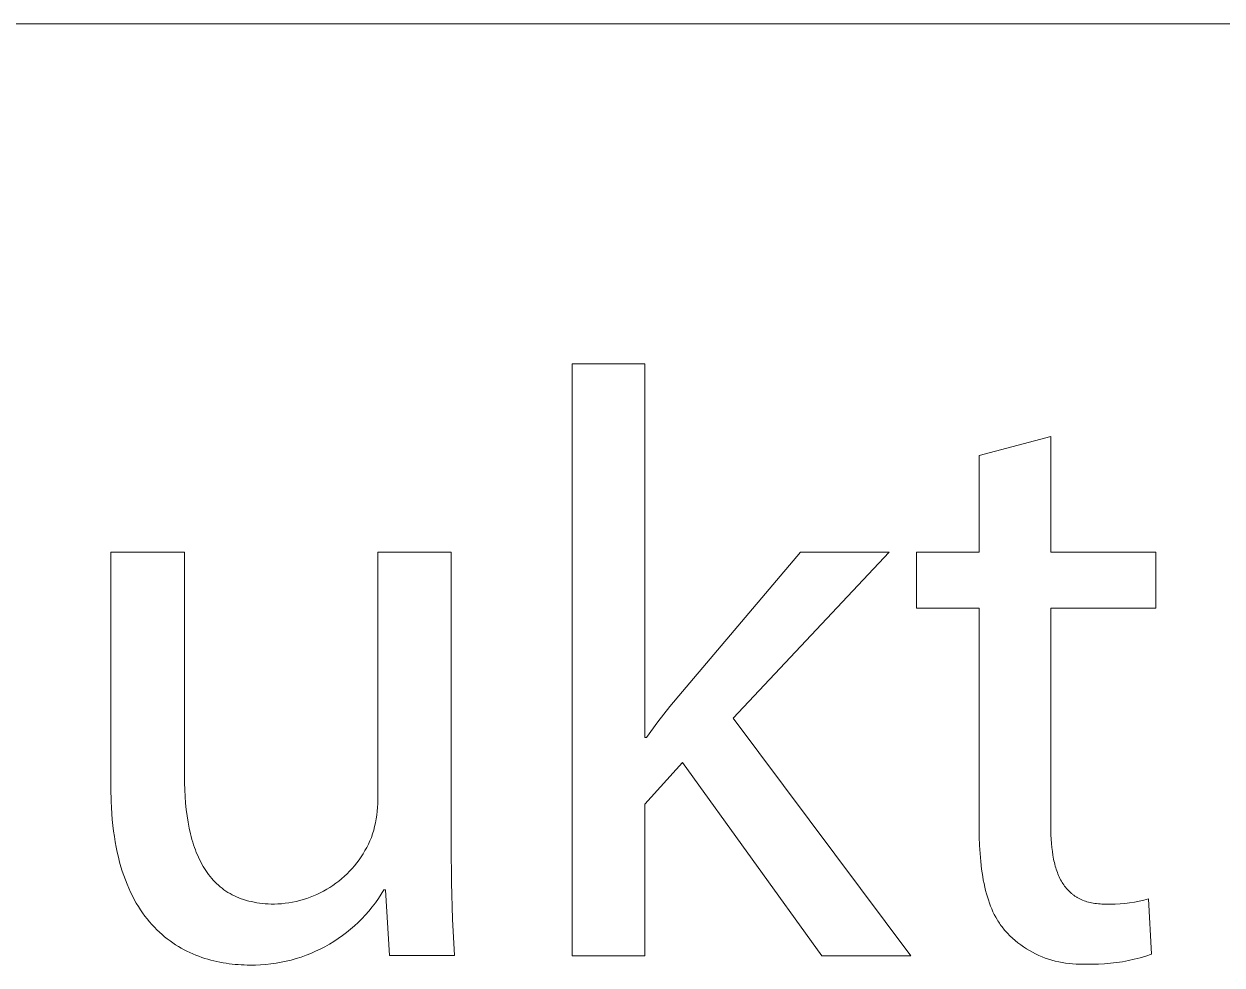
# Model space of a CAD drawing. Header units: millimetres. Extents: x -1519 to 3497, y -297 to 3208.
# Drawn here: x 1992.9 to 2065.1, y -213.3 to -156.6 of the extents above; entities that cross this region are included whole.
import ezdxf

# ---------------------------------------------------------------- set-up
doc = ezdxf.new("R2010")
doc.units = ezdxf.units.MM
doc.header["$MEASUREMENT"] = 0
doc.layers.add('Domyślny', color=7, linetype='Continuous', true_color=0x000000)

msp = doc.modelspace()

# ---------------------------------------------------------------- linework, layer by layer
at = {"layer": 'Domyślny', "color": 18, "lineweight": 15, "true_color": 0x000000}
for p, q in [((1601.477, -156.6), (3492.387, -156.6)), ((2025.937, -212.728), (2025.937, -177.065)), ((2025.937, -177.065), (2030.313, -177.065)), ((2030.313, -177.065), (2030.313, -199.582)), ((2050.456, -182.596), (2054.766, -181.443)), ((2054.766, -181.443), (2054.766, -188.426)), ((2050.456, -188.426), (2050.456, -182.596)), ((1998.17, -202.649), (1998.17, -188.417)), ((1998.17, -188.417), (2002.597, -188.417)), ((2002.597, -188.417), (2002.597, -201.88)), ((2014.239, -203.334), (2014.239, -188.417)), ((2014.239, -188.417), (2018.666, -188.417)), ((2018.666, -188.417), (2018.666, -206.107)), ((2032.585, -196.809), (2039.701, -188.424)), ((2045.029, -188.424), (2035.642, -198.413)), ((2039.701, -188.424), (2045.029, -188.424)), ((2046.681, -191.783), (2046.681, -188.426)), ((2046.681, -188.426), (2050.456, -188.426)), ((2054.766, -188.426), (2061.097, -188.426)), ((2061.097, -188.426), (2061.097, -191.783)), ((2050.456, -191.783), (2046.681, -191.783)), ((2050.456, -205.046), (2050.456, -191.783)), ((2061.097, -191.783), (2054.766, -191.783)), ((2054.766, -191.783), (2054.766, -204.896)), ((2031.834, -197.712), (2032.585, -196.809)), ((2031.11, -198.637), (2031.834, -197.712)), ((2030.413, -199.582), (2031.11, -198.637)), ((2035.642, -198.413), (2046.332, -212.728)), ((2030.313, -199.582), (2030.413, -199.582)), ((2032.585, -201.085), (2030.313, -203.591)), ((2040.97, -212.728), (2032.585, -201.085)), ((2002.597, -201.88), (2002.601, -202.308)), ((1998.183, -203.429), (1998.17, -202.649)), ((2002.601, -202.308), (2002.613, -202.727)), ((2002.613, -202.727), (2002.635, -203.137)), ((1998.2, -203.805), (1998.183, -203.429)), ((2002.635, -203.137), (2002.665, -203.536)), ((2014.235, -203.565), (2014.239, -203.334)), ((1998.222, -204.172), (1998.2, -203.805)), ((1998.251, -204.53), (1998.222, -204.172)), ((2002.665, -203.536), (2002.704, -203.926)), ((2002.704, -203.926), (2002.752, -204.306)), ((2014.178, -204.257), (2014.205, -204.027)), ((2014.205, -204.027), (2014.224, -203.796)), ((2014.224, -203.796), (2014.235, -203.565)), ((2030.313, -203.591), (2030.313, -212.728)), ((1998.286, -204.88), (1998.251, -204.53)), ((1998.327, -205.22), (1998.286, -204.88)), ((2002.752, -204.306), (2002.811, -204.675)), ((2002.811, -204.675), (2002.878, -205.034)), ((2014.05, -204.939), (2014.1, -204.713)), ((2014.1, -204.713), (2014.143, -204.486)), ((2014.143, -204.486), (2014.178, -204.257)), ((2054.766, -204.896), (2054.769, -205.174)), ((1998.374, -205.552), (1998.327, -205.22)), ((1998.427, -205.875), (1998.374, -205.552)), ((2002.878, -205.034), (2002.956, -205.381)), ((2002.956, -205.381), (2002.999, -205.551)), ((2002.999, -205.551), (2003.044, -205.717)), ((2013.768, -205.809), (2013.855, -205.605)), ((2013.855, -205.605), (2013.928, -205.386)), ((2013.928, -205.386), (2013.993, -205.164)), ((2013.993, -205.164), (2014.05, -204.939)), ((2050.462, -205.573), (2050.456, -205.046)), ((2050.478, -206.085), (2050.462, -205.573)), ((2054.769, -205.174), (2054.776, -205.444)), ((2054.776, -205.444), (2054.789, -205.707)), ((1998.485, -206.19), (1998.427, -205.875)), ((1998.549, -206.496), (1998.485, -206.19)), ((2003.044, -205.717), (2003.092, -205.881)), ((2003.092, -205.881), (2003.143, -206.041)), ((2003.143, -206.041), (2003.196, -206.199)), ((2003.196, -206.199), (2003.252, -206.354)), ((2013.468, -206.399), (2013.575, -206.206)), ((2013.575, -206.206), (2013.675, -206.009)), ((2013.675, -206.009), (2013.768, -205.809)), ((2018.666, -206.107), (2018.676, -208.313)), ((2050.506, -206.579), (2050.478, -206.085)), ((2054.789, -205.707), (2054.807, -205.962)), ((2054.807, -205.962), (2054.831, -206.209)), ((2054.831, -206.209), (2054.861, -206.448)), ((1998.618, -206.794), (1998.549, -206.496)), ((1998.692, -207.084), (1998.618, -206.794)), ((2003.252, -206.354), (2003.311, -206.505)), ((2003.311, -206.505), (2003.372, -206.653)), ((2003.372, -206.653), (2003.436, -206.799)), ((2003.436, -206.799), (2003.503, -206.941)), ((2003.503, -206.941), (2003.573, -207.08)), ((2012.976, -207.132), (2013.108, -206.955)), ((2013.108, -206.955), (2013.234, -206.774)), ((2013.234, -206.774), (2013.354, -206.588)), ((2013.354, -206.588), (2013.468, -206.399)), ((2050.546, -207.057), (2050.506, -206.579)), ((2050.599, -207.517), (2050.546, -207.057)), ((2054.861, -206.448), (2054.896, -206.68)), ((2054.896, -206.68), (2054.938, -206.903)), ((2054.938, -206.903), (2054.96, -207.011)), ((2054.96, -207.011), (2054.985, -207.118)), ((1998.771, -207.366), (1998.692, -207.084)), ((1998.855, -207.64), (1998.771, -207.366)), ((1998.945, -207.905), (1998.855, -207.64)), ((2003.573, -207.08), (2003.645, -207.215)), ((2003.645, -207.215), (2003.721, -207.347)), ((2003.721, -207.347), (2003.799, -207.476)), ((2003.799, -207.476), (2003.881, -207.602)), ((2003.881, -207.602), (2003.965, -207.724)), ((2003.965, -207.724), (2004.052, -207.843)), ((2012.388, -207.79), (2012.543, -207.633)), ((2012.543, -207.633), (2012.693, -207.471)), ((2012.693, -207.471), (2012.837, -207.304)), ((2012.837, -207.304), (2012.976, -207.132)), ((2050.631, -207.741), (2050.599, -207.517)), ((2050.665, -207.961), (2050.631, -207.741)), ((2054.985, -207.118), (2055.011, -207.222)), ((2055.011, -207.222), (2055.039, -207.324)), ((2055.039, -207.324), (2055.068, -207.424)), ((2055.068, -207.424), (2055.099, -207.523)), ((2055.099, -207.523), (2055.131, -207.619)), ((2055.131, -207.619), (2055.165, -207.713)), ((2055.165, -207.713), (2055.201, -207.804)), ((1999.039, -208.163), (1998.945, -207.905)), ((1999.137, -208.414), (1999.039, -208.163)), ((1999.24, -208.656), (1999.137, -208.414)), ((2004.052, -207.843), (2004.142, -207.958)), ((2004.142, -207.958), (2004.236, -208.069)), ((2004.236, -208.069), (2004.332, -208.178)), ((2004.332, -208.178), (2004.432, -208.282)), ((2004.432, -208.282), (2004.534, -208.383)), ((2004.534, -208.383), (2004.64, -208.48)), ((2004.64, -208.48), (2004.749, -208.574)), ((2011.351, -208.611), (2011.535, -208.489)), ((2011.535, -208.489), (2011.715, -208.361)), ((2011.715, -208.361), (2011.89, -208.227)), ((2011.89, -208.227), (2012.061, -208.087)), ((2012.061, -208.087), (2012.227, -207.941)), ((2012.227, -207.941), (2012.388, -207.79)), ((2018.676, -208.313), (2018.743, -210.518)), ((2050.703, -208.176), (2050.665, -207.961)), ((2050.745, -208.386), (2050.703, -208.176)), ((2050.79, -208.592), (2050.745, -208.386)), ((2055.201, -207.804), (2055.238, -207.894)), ((2055.238, -207.894), (2055.277, -207.982)), ((2055.277, -207.982), (2055.318, -208.067)), ((2055.318, -208.067), (2055.361, -208.15)), ((2055.361, -208.15), (2055.405, -208.231)), ((2055.405, -208.231), (2055.451, -208.31)), ((2055.451, -208.31), (2055.499, -208.387)), ((2055.499, -208.387), (2055.549, -208.461)), ((2055.549, -208.461), (2055.6, -208.533)), ((1999.348, -208.892), (1999.24, -208.656)), ((1999.46, -209.119), (1999.348, -208.892)), ((1999.575, -209.34), (1999.46, -209.119)), ((2004.749, -208.574), (2004.861, -208.663)), ((2004.861, -208.663), (2004.977, -208.749)), ((2004.977, -208.749), (2005.096, -208.831)), ((2005.096, -208.831), (2005.218, -208.91)), ((2005.218, -208.91), (2005.343, -208.984)), ((2005.343, -208.984), (2005.472, -209.054)), ((2005.472, -209.054), (2005.604, -209.121)), ((2005.604, -209.121), (2005.739, -209.183)), ((2005.739, -209.183), (2005.878, -209.241)), ((2009.959, -209.277), (2010.167, -209.203)), ((2010.167, -209.203), (2010.373, -209.121)), ((2010.373, -209.121), (2010.575, -209.033)), ((2010.575, -209.033), (2010.774, -208.937)), ((2010.774, -208.937), (2010.97, -208.835)), ((2010.97, -208.835), (2011.162, -208.726)), ((2011.162, -208.726), (2011.351, -208.611)), ((2014.444, -209.029), (2014.272, -209.289)), ((2014.607, -208.762), (2014.444, -209.029)), ((2014.707, -208.762), (2014.607, -208.762)), ((2014.941, -212.721), (2014.707, -208.762)), ((2050.839, -208.794), (2050.79, -208.592)), ((2050.891, -208.991), (2050.839, -208.794)), ((2050.947, -209.183), (2050.891, -208.991)), ((2051.007, -209.371), (2050.947, -209.183)), ((2055.6, -208.533), (2055.653, -208.603)), ((2055.653, -208.603), (2055.708, -208.671)), ((2055.708, -208.671), (2055.765, -208.737)), ((2055.765, -208.737), (2055.824, -208.8)), ((2055.824, -208.8), (2055.885, -208.861)), ((2055.885, -208.861), (2055.948, -208.92)), ((2055.948, -208.92), (2055.98, -208.948)), ((2055.98, -208.948), (2056.013, -208.976)), ((2056.013, -208.976), (2056.046, -209.004)), ((2056.046, -209.004), (2056.079, -209.03)), ((2056.079, -209.03), (2056.113, -209.057)), ((2056.113, -209.057), (2056.148, -209.082)), ((2056.148, -209.082), (2056.183, -209.107)), ((2056.183, -209.107), (2056.218, -209.132)), ((2056.218, -209.132), (2056.254, -209.156)), ((2056.254, -209.156), (2056.291, -209.179)), ((2056.291, -209.179), (2056.328, -209.202)), ((2056.328, -209.202), (2056.365, -209.224)), ((2056.365, -209.224), (2056.442, -209.267)), ((1999.695, -209.553), (1999.575, -209.34)), ((1999.819, -209.759), (1999.695, -209.553)), ((1999.947, -209.958), (1999.819, -209.759)), ((2005.878, -209.241), (2006.02, -209.296)), ((2006.02, -209.296), (2006.166, -209.346)), ((2006.166, -209.346), (2006.316, -209.392)), ((2006.316, -209.392), (2006.469, -209.434)), ((2006.469, -209.434), (2006.625, -209.471)), ((2006.625, -209.471), (2006.785, -209.504)), ((2006.785, -209.504), (2006.949, -209.533)), ((2006.949, -209.533), (2007.116, -209.558)), ((2007.116, -209.558), (2007.287, -209.578)), ((2007.287, -209.578), (2007.462, -209.594)), ((2007.462, -209.594), (2007.64, -209.605)), ((2007.64, -209.605), (2007.823, -209.612)), ((2007.823, -209.612), (2008.009, -209.614)), ((2008.009, -209.614), (2008.229, -209.607)), ((2008.229, -209.607), (2008.45, -209.592)), ((2008.45, -209.592), (2008.669, -209.569)), ((2008.669, -209.569), (2008.888, -209.539)), ((2008.888, -209.539), (2009.106, -209.501)), ((2009.106, -209.501), (2009.322, -209.456)), ((2009.322, -209.456), (2009.536, -209.404)), ((2009.536, -209.404), (2009.749, -209.344)), ((2009.749, -209.344), (2009.959, -209.277)), ((2013.902, -209.792), (2013.704, -210.034)), ((2014.091, -209.544), (2013.902, -209.792)), ((2014.272, -209.289), (2014.091, -209.544)), ((2051.071, -209.554), (2051.007, -209.371)), ((2051.138, -209.733), (2051.071, -209.554)), ((2051.21, -209.906), (2051.138, -209.733)), ((2051.286, -210.075), (2051.21, -209.906)), ((2056.442, -209.267), (2056.521, -209.307)), ((2056.521, -209.307), (2056.601, -209.345)), ((2056.601, -209.345), (2056.684, -209.38)), ((2056.684, -209.38), (2056.769, -209.413)), ((2056.769, -209.413), (2056.856, -209.444)), ((2056.856, -209.444), (2056.946, -209.472)), ((2056.946, -209.472), (2057.037, -209.498)), ((2057.037, -209.498), (2057.131, -209.522)), ((2057.131, -209.522), (2057.226, -209.543)), ((2057.226, -209.543), (2057.324, -209.562)), ((2057.324, -209.562), (2057.424, -209.578)), ((2057.424, -209.578), (2057.527, -209.591)), ((2057.527, -209.591), (2057.632, -209.603)), ((2057.632, -209.603), (2057.739, -209.611)), ((2057.739, -209.611), (2057.848, -209.618)), ((2057.848, -209.618), (2057.959, -209.621)), ((2057.959, -209.621), (2058.073, -209.623)), ((2058.073, -209.623), (2058.362, -209.624)), ((2058.362, -209.624), (2058.651, -209.616)), ((2058.651, -209.616), (2058.94, -209.599)), ((2058.94, -209.599), (2059.227, -209.572)), ((2059.227, -209.572), (2059.514, -209.537)), ((2059.514, -209.537), (2059.8, -209.492)), ((2059.8, -209.492), (2060.084, -209.439)), ((2060.084, -209.439), (2060.366, -209.377)), ((2060.366, -209.377), (2060.646, -209.305)), ((2060.646, -209.305), (2060.83, -212.629)), ((2000.078, -210.151), (1999.947, -209.958)), ((2000.212, -210.336), (2000.078, -210.151)), ((2000.351, -210.514), (2000.212, -210.336)), ((2000.492, -210.686), (2000.351, -210.514)), ((2013.285, -210.496), (2013.064, -210.717)), ((2013.499, -210.268), (2013.285, -210.496)), ((2013.704, -210.034), (2013.499, -210.268)), ((2018.743, -210.518), (2018.866, -212.721)), ((2051.365, -210.239), (2051.286, -210.075)), ((2051.45, -210.399), (2051.365, -210.239)), ((2051.538, -210.553), (2051.45, -210.399)), ((2051.584, -210.629), (2051.538, -210.553)), ((2051.63, -210.703), (2051.584, -210.629)), ((2000.636, -210.852), (2000.492, -210.686)), ((2000.784, -211.011), (2000.636, -210.852)), ((2000.935, -211.164), (2000.784, -211.011)), ((2001.088, -211.31), (2000.935, -211.164)), ((2001.244, -211.45), (2001.088, -211.31)), ((2012.358, -211.331), (2012.109, -211.519)), ((2012.6, -211.134), (2012.358, -211.331)), ((2012.836, -210.929), (2012.6, -211.134)), ((2013.064, -210.717), (2012.836, -210.929)), ((2051.678, -210.776), (2051.63, -210.703)), ((2051.727, -210.848), (2051.678, -210.776)), ((2051.777, -210.918), (2051.727, -210.848)), ((2051.829, -210.987), (2051.777, -210.918)), ((2051.881, -211.055), (2051.829, -210.987)), ((2051.935, -211.122), (2051.881, -211.055)), ((2051.989, -211.188), (2051.935, -211.122)), ((2052.045, -211.252), (2051.989, -211.188)), ((2052.102, -211.315), (2052.045, -211.252)), ((2052.16, -211.377), (2052.102, -211.315)), ((2052.309, -211.526), (2052.16, -211.377)), ((2001.402, -211.585), (2001.244, -211.45)), ((2001.563, -211.713), (2001.402, -211.585)), ((2001.726, -211.835), (2001.563, -211.713)), ((2001.892, -211.952), (2001.726, -211.835)), ((2002.059, -212.063), (2001.892, -211.952)), ((2002.229, -212.169), (2002.059, -212.063)), ((2011.326, -212.032), (2011.054, -212.185)), ((2011.593, -211.87), (2011.326, -212.032)), ((2011.854, -211.699), (2011.593, -211.87)), ((2012.109, -211.519), (2011.854, -211.699)), ((2052.463, -211.67), (2052.309, -211.526)), ((2052.622, -211.809), (2052.463, -211.67)), ((2052.785, -211.942), (2052.622, -211.809)), ((2052.953, -212.069), (2052.785, -211.942)), ((2053.126, -212.191), (2052.953, -212.069)), ((2002.4, -212.269), (2002.229, -212.169)), ((2002.573, -212.364), (2002.4, -212.269)), ((2002.747, -212.453), (2002.573, -212.364)), ((2002.923, -212.537), (2002.747, -212.453)), ((2003.1, -212.616), (2002.923, -212.537)), ((2003.279, -212.691), (2003.1, -212.616)), ((2003.458, -212.76), (2003.279, -212.691)), ((2003.638, -212.825), (2003.458, -212.76)), ((2003.82, -212.885), (2003.638, -212.825)), ((2009.624, -212.807), (2009.327, -212.902)), ((2009.918, -212.702), (2009.624, -212.807)), ((2010.209, -212.588), (2009.918, -212.702)), ((2010.495, -212.463), (2010.209, -212.588)), ((2010.777, -212.329), (2010.495, -212.463)), ((2011.054, -212.185), (2010.777, -212.329)), ((2018.866, -212.721), (2014.941, -212.721)), ((2030.313, -212.728), (2025.937, -212.728)), ((2046.332, -212.728), (2040.97, -212.728)), ((2053.302, -212.306), (2053.126, -212.191)), ((2053.483, -212.416), (2053.302, -212.306)), ((2053.667, -212.518), (2053.483, -212.416)), ((2053.854, -212.615), (2053.667, -212.518)), ((2054.045, -212.705), (2053.854, -212.615)), ((2054.239, -212.788), (2054.045, -212.705)), ((2054.435, -212.865), (2054.239, -212.788)), ((2060.487, -212.745), (2060.14, -212.849)), ((2060.83, -212.629), (2060.487, -212.745)), ((2004.002, -212.94), (2003.82, -212.885)), ((2004.184, -212.991), (2004.002, -212.94)), ((2004.367, -213.037), (2004.184, -212.991)), ((2004.551, -213.08), (2004.367, -213.037)), ((2004.734, -213.118), (2004.551, -213.08)), ((2004.918, -213.151), (2004.734, -213.118)), ((2005.102, -213.181), (2004.918, -213.151)), ((2005.285, -213.208), (2005.102, -213.181)), ((2005.468, -213.23), (2005.285, -213.208)), ((2005.651, -213.248), (2005.468, -213.23)), ((2005.834, -213.263), (2005.651, -213.248)), ((2006.015, -213.275), (2005.834, -213.263)), ((2006.196, -213.283), (2006.015, -213.275)), ((2006.376, -213.288), (2006.196, -213.283)), ((2006.555, -213.289), (2006.376, -213.288)), ((2006.868, -213.288), (2006.555, -213.289)), ((2007.179, -213.277), (2006.868, -213.288)), ((2007.491, -213.255), (2007.179, -213.277)), ((2007.801, -213.222), (2007.491, -213.255)), ((2008.11, -213.179), (2007.801, -213.222)), ((2008.418, -213.125), (2008.11, -213.179)), ((2008.723, -213.061), (2008.418, -213.125)), ((2009.026, -212.987), (2008.723, -213.061)), ((2009.327, -212.902), (2009.026, -212.987)), ((2054.634, -212.934), (2054.435, -212.865)), ((2054.836, -212.997), (2054.634, -212.934)), ((2055.039, -213.053), (2054.836, -212.997)), ((2055.244, -213.102), (2055.039, -213.053)), ((2055.451, -213.143), (2055.244, -213.102)), ((2055.659, -213.177), (2055.451, -213.143)), ((2055.868, -213.205), (2055.659, -213.177)), ((2056.078, -213.224), (2055.868, -213.205)), ((2056.288, -213.237), (2056.078, -213.224)), ((2056.499, -213.242), (2056.288, -213.237)), ((2056.71, -213.24), (2056.499, -213.242)), ((2056.921, -213.231), (2056.71, -213.24)), ((2057.282, -213.238), (2056.921, -213.231)), ((2057.644, -213.233), (2057.282, -213.238)), ((2058.005, -213.215), (2057.644, -213.233)), ((2058.366, -213.185), (2058.005, -213.215)), ((2058.725, -213.143), (2058.366, -213.185)), ((2059.082, -213.088), (2058.725, -213.143)), ((2059.438, -213.02), (2059.082, -213.088)), ((2059.791, -212.941), (2059.438, -213.02)), ((2060.14, -212.849), (2059.791, -212.941))]:
    msp.add_line(p, q, dxfattribs=at)

doc.saveas('drawing.dxf')
